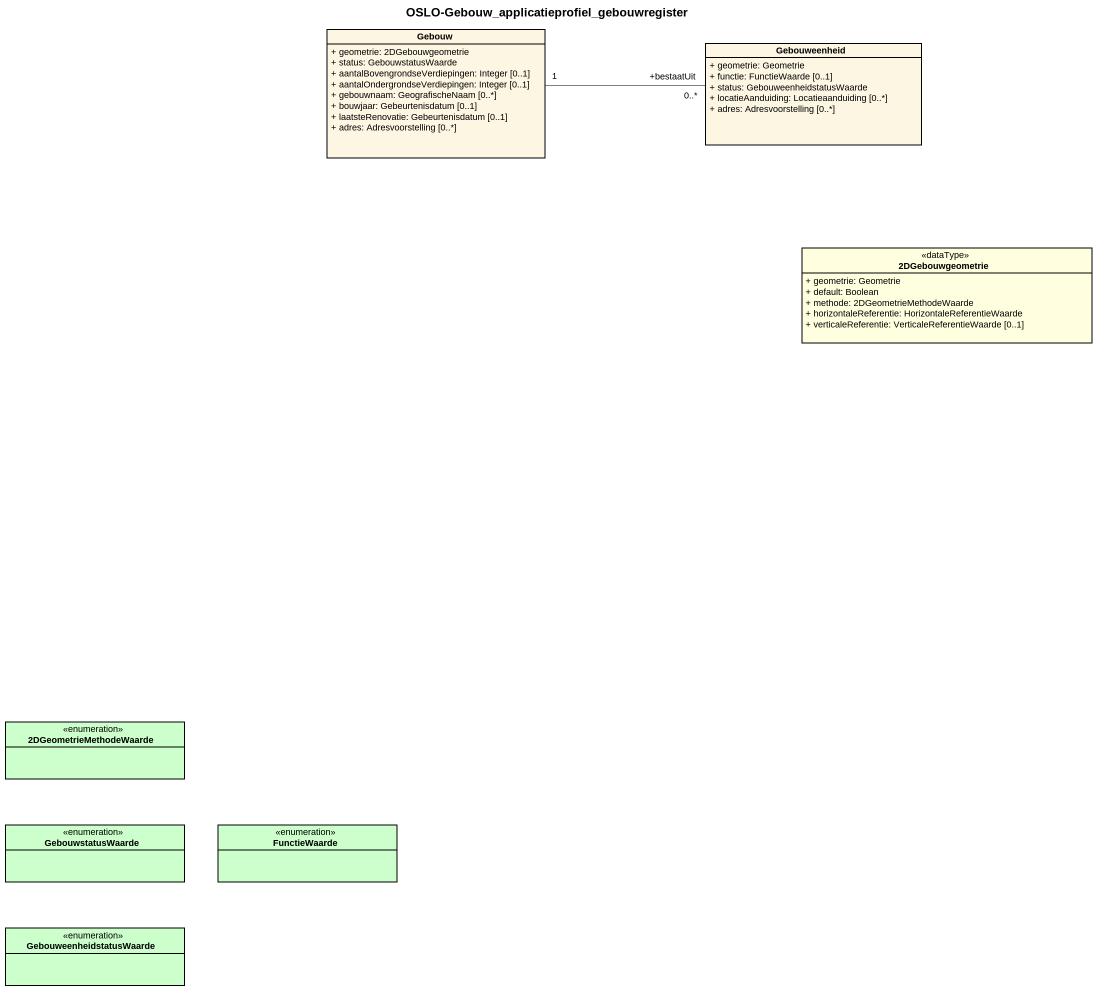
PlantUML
@startuml
title OSLO-Gebouw_applicatieprofiel_gebouwregister
hide circle
hide empty members
skinparam classAttributeIconSize 0
class Gebouw {
  + geometrie: 2DGebouwgeometrie
  + status: GebouwstatusWaarde
  + aantalBovengrondseVerdiepingen: Integer [0..1]
  + aantalOndergrondseVerdiepingen: Integer [0..1]
  + gebouwnaam: GeografischeNaam [0..*]
  + bouwjaar: Gebeurtenisdatum [0..1]
  + laatsteRenovatie: Gebeurtenisdatum [0..1]
  + adres: Adresvoorstelling [0..*]
}
class Gebouweenheid {
  + geometrie: Geometrie
  + functie: FunctieWaarde [0..1]
  + status: GebouweenheidstatusWaarde
  + locatieAanduiding: Locatieaanduiding [0..*]
  + adres: Adresvoorstelling [0..*]
}
class "2DGebouwgeometrie" as c2DGebouwgeometrie <<dataType>> #FFFFE0 {
  + geometrie: Geometrie
  + default: Boolean
  + methode: 2DGeometrieMethodeWaarde
  + horizontaleReferentie: HorizontaleReferentieWaarde
  + verticaleReferentie: VerticaleReferentieWaarde [0..1]
}
enum "2DGeometrieMethodeWaarde" as e2DGeometrieMethodeWaarde #CCFFCC
enum GebouwstatusWaarde #CCFFCC
enum FunctieWaarde #CCFFCC
enum GebouweenheidstatusWaarde #CCFFCC
Gebouw "1" -right- "+bestaatUit\n0..*" Gebouweenheid
@enduml
